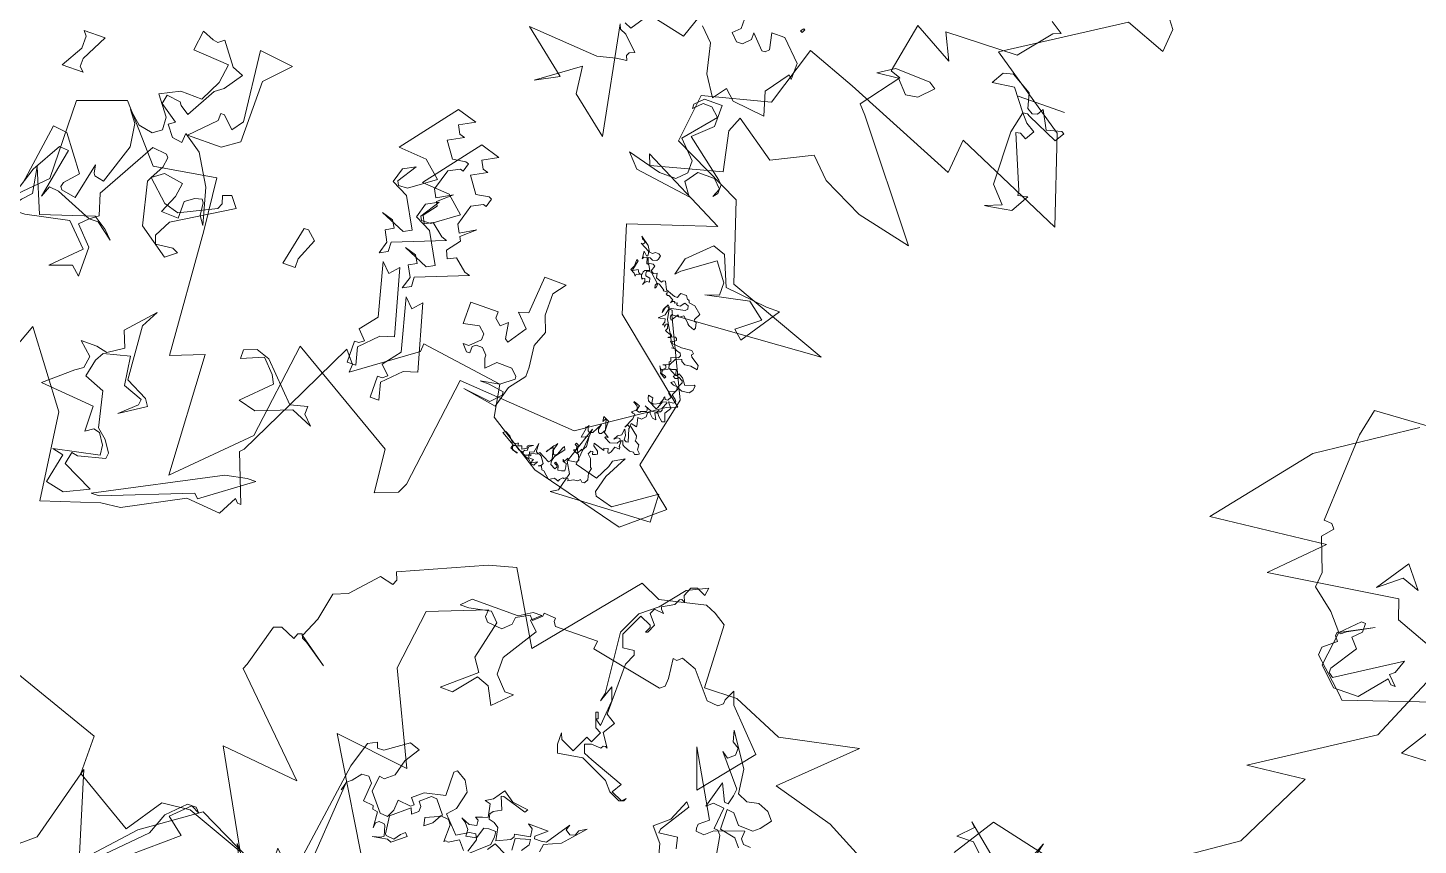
# Model space of a CAD drawing. Header units: metres. Extents: x -71 to 881, y -503 to 661.
# Drawn here: x 286.05 to 292.35, y 224.8 to 228.51 of the extents above; entities that cross this region are included whole.
import ezdxf

# ---------------------------------------------------------------- set-up
doc = ezdxf.new("R2010")
doc.units = ezdxf.units.M
doc.layers.add('ARBRE', color=100, linetype='Continuous', lineweight=13, true_color=0x00ff3f)

# ---------------------------------------------------------------- blocks, each defined once
blk = doc.blocks.new('WMF2', base_point=(0, 0.01))
at = {"color": 251, "lineweight": 0, "true_color": 0x636466}
for points in [[(106.64, -204.2), (107.63, -204.27), (108.14, -204.87), (108.06, -205.98), (111.91, -204.61), (112.96, -203.7), (114.06, -203.79), (114.16, -204.2), (114.12, -204.74), (112.93, -205.76), (117.77, -214.23), (115.81, -208.91), (110.13, -215.92), (115.04, -221.02), (115.66, -222.79), (116.35, -221.31), (116.39, -220.76), (116.99, -220.25), (118.51, -220.38), (121.42, -223.82), (123.45, -224.55), (124.06, -224.04), (124.6, -224.1), (124.28, -221.43), (124.37, -220.32), (124.97, -219.82), (134.84, -221.76), (134.73, -222.86), (140.59, -222.8), (140.98, -223.38), (140.96, -223.82), (142.59, -223.95), (142.62, -223.52), (143.7, -222.51), (144.2, -223.11), (145.93, -222.16), (146.02, -221.17), (147.09, -220.14), (149.19, -220.32), (149.69, -220.93), (149.6, -221.91), (157.24, -218.9), (158.3, -210.64), (152.62, -198.66), (162.76, -199.86), (152.65, -183.05)], [(154.26, -173.69), (175.85, -184.22), (183.13, -179.1), (188.97, -172.64), (192.5, -184.13), (195.26, -173.72), (200.97, -168.92)], [(210.72, -142.97), (221.5, -142.28), (222.26, -138.6), (222.84, -126.51), (221.75, -126.41), (221.24, -125.83), (222.46, -124.38), (220.76, -119.93), (220.93, -117.85), (217.92, -115.52), (216.01, -113.25), (211.75, -115.52), (215.09, -113.71), (215.69, -113.21), (216.23, -113.25), (216.29, -112.71), (215.78, -112.1), (217.44, -110.7), (217.53, -109.6), (213.13, -105.6), (212.64, -105.02), (197.13, -110.25), (202.88, -101.16), (188.84, -101.73)], [(133.39, -15.7), (130.63, -23.1), (123.64, -13.73), (121.99, -1.9), (114.39, -4.34), (111.72, -4.67), (103.98, -8.76), (99.27, -8.35), (97.95, -10.89), (97.46, -10.41), (97.02, -10.37), (99.54, -16.88), (99.06, -17.38), (95.41, -24.9), (90.83, -34.32), (89.42, -32.65), (89.51, -31.56), (81.64, -37.29), (81.55, -38.39), (70.38, -36.78), (69.61, -32.48), (62.22, -27.79), (49.27, -24.43), (44.16, -28.75), (49.49, -33.04), (47.38, -42.86), (52.22, -53.02), (31.88, -54.47), (45.91, -59.56), (49.4, -70.11), (59.14, -74.81), (58.34, -81.44), (49.36, -83.76), (46.84, -91.88), (40.14, -89.34), (24.4, -82.93), (24.01, -87.6), (8.81, -80.93), (12.69, -92.64), (23.58, -100.08), (8.83, -109.56), (3.27, -107.44), (3.01, -110.61), (3.9, -111.79)], [(69.45, -216.26), (77.76, -218.17), (81.23, -212.64)], [(100.3, -13.3), (97.37, -13.9), (96.16, -13.9), (102.61, -9.16), (103.21, -9.75), (114.9, -5.14), (116, -5.14), (100.3, -13.3), (100.3, -13.3)], [(122.03, -4.59), (121.2, -8.62), (122.72, -8.94), (116.58, -10.22), (116.74, -11.56), (117.68, -13), (118.53, -13.17), (119.53, -12.5), (119.62, -15.95), (127.05, -16.59), (123.52, -19.64), (122.5, -20.31), (122.25, -21.93), (124.05, -23.52), (121.84, -23.52), (120.32, -23.2), (118.31, -24.55), (119.17, -26.74), (115.88, -30.39), (117.14, -28.09), (116.53, -20.76), (113.49, -19.25), (112.89, -18.34), (116.25, -16.14), (114.07, -18.14), (114, -18.92), (116.7, -19.9), (117.23, -23.8), (120.73, -22.94), (121.42, -21.76), (121.9, -19.39), (119.14, -18.3), (118.02, -13.51), (116.67, -12.35), (115.65, -10.82), (115.72, -10.05), (119.34, -9.11), (120.19, -9.29), (120.53, -7.61), (116.29, -5.59), (119.5, -4.04), (122.03, -4.59), (122.03, -4.59)], [(162.25, -221.47), (162.55, -220.76), (164.41, -221.19), (167.6, -217.66), (169.53, -216.89), (170.28, -213.15), (171.44, -210.43), (167.5, -207.63), (170.63, -209.8), (171.33, -210.11), (171.53, -210.62), (172.06, -210.42), (172.36, -209.7), (174.37, -210.56), (175.39, -210.16), (176.98, -204.42), (177.29, -203.7), (165.65, -192.21), (176.34, -193.26), (169.52, -180.97), (177.55, -183.87), (181.35, -183.49), (184.59, -178.67), (192.69, -183.49), (192.69, -188.7), (207.51, -193.95)], [(215.12, -142.21), (227.2, -134.24), (237.13, -121.84), (221.43, -123.58), (227.53, -117.47), (210.08, -120.09), (209.21, -117.47), (201.41, -114.58), (204.04, -108.47), (206.64, -102.36), (221.47, -92.77), (213.62, -93.64), (218.84, -83.17), (228.67, -76.4)], [(142.97, -34.33), (135.13, -42.17), (135.3, -53.01), (129.01, -55.27), (122.91, -48.29), (114.53, -49.68), (113.77, -42.55), (112.45, -25.61), (108.09, -27.35), (107.21, -10.78), (98.49, -19.49), (96.74, -32.59), (81.64, -23.67), (81.04, -17.76), (78.09, -18.94), (77.45, -20.28), (75.41, -35.48), (59.11, -34.32), (48.77, -41.31), (47.36, -41.88), (58.37, -50.92), (61.87, -62.25), (50.47, -66), (62.16, -71.92), (61.59, -70.48), (52.23, -72.98), (53.36, -78.3), (52.54, -80.39), (46.99, -76.49), (41.75, -79.1), (39.13, -76.49), (33.51, -73.76), (26.05, -72.12), (37.25, -86.3), (38.33, -87.51), (34.61, -92.45), (35.99, -92.94), (34.69, -99.75), (29.28, -96.73), (30.97, -100.19), (21.09, -100.49), (17.67, -104.7), (16.66, -105.12), (18.28, -106.23)], [(90.01, -206.45), (97.85, -210.62), (106.23, -212.96), (97.57, -221.28), (108.11, -219.06), (114.95, -222), (119.42, -221.88), (119.84, -230.55), (121.43, -231.58), (122.86, -232.19), (129.04, -230.77), (131.8, -232.03), (142.53, -219.05), (147.98, -228.38), (151.61, -227.39), (162.65, -222.48), (162.25, -221.47), (162.25, -221.47)], [(95.41, -24.9), (93.1, -25.5), (93.1, -24.4), (91.88, -23.19), (94.81, -24.4), (99.43, -22.59), (101.87, -23.19), (98.33, -26.72), (98.94, -27.82), (100.65, -29.64), (103.57, -28.43), (103.57, -29.64), (101.87, -30.26), (100.05, -29.64), (95.41, -24.9), (95.41, -24.9)], [(57.77, -28.84), (58.63, -30.3), (56.93, -35.37), (57.37, -30.33), (54.22, -29.5), (53.25, -31.47), (53.04, -32.3), (51.55, -33.16), (53.17, -30.11), (53.78, -27.79), (53.47, -27.25), (51.12, -26.63), (45.81, -30.31), (45.66, -26.44), (59.37, -25.77), (58.42, -26.33), (57.77, -28.84), (57.77, -28.84)], [(57.77, -59.77), (57.34, -59.74), (56.99, -59.99), (56.55, -59.99), (56.22, -59.81), (56.35, -59.33), (56.48, -59.08), (57.01, -58.91), (57.45, -59.12), (57.71, -59.07), (57.42, -58.35), (56.8, -58.47), (56.47, -58.28), (56.73, -57.56), (56.31, -57.33), (55.87, -57.53), (55.75, -56.92), (54.93, -56.6), (54.8, -56.85), (54.47, -56.9), (54, -55.88), (52.71, -55.43), (52.29, -55.4), (52.19, -55.8), (52.04, -56.06), (51.25, -56.07), (50.96, -55.61), (50.83, -55.62), (50.67, -55.53), (50.58, -55.28), (49.76, -55.18), (48.77, -54.33), (49.22, -53.47), (49.17, -53.21), (48.84, -53.17), (48.7, -52.42), (48.83, -52.17), (49.57, -52.45), (49.82, -52.58), (49.78, -52.67), (50.67, -53.46), (51.2, -53.08), (51.37, -53.18), (51.41, -53.31), (52.03, -52.33), (52.28, -52.54), (52.29, -52.9), (52.25, -52.99), (52.13, -53.02), (52.29, -53.33), (52.38, -53.6), (52.8, -53.6), (52.54, -52.26), (51.6, -50.66), (51.34, -50.52), (51.27, -50.28), (50.74, -50.44), (50.57, -50.33), (50.48, -50.06), (50.84, -49.82), (50.98, -49.78), (50.89, -49.52), (49.55, -49.37), (48.16, -49.5), (47.78, -49.18), (48, -48.98), (47.85, -48.67), (46.68, -47.94), (46.65, -47.37), (47.56, -47.53), (48.39, -47.43), (48.9, -47.71), (48.98, -47.97), (49.76, -47.72), (50.3, -46.68), (50.19, -46.3), (49.75, -46.27), (49.22, -46.45), (49.02, -45.79), (48.86, -45.72), (48.68, -46.06), (48.07, -45.73), (47.44, -44.86), (46.32, -45.35), (46.14, -45.25), (46.23, -44.64), (46.6, -44.17), (47.56, -44.03), (48.1, -44.22), (48.58, -43.15), (48.01, -42.73), (47.85, -42.43), (48.07, -42.2), (48.76, -42.13), (48.17, -41.4), (48.71, -40.58), (48.32, -39.48), (48.7, -39.37), (49.37, -39.95), (49.47, -40.2), (49.63, -40.29), (49.94, -40.13), (49.49, -39.35), (50.01, -39.4), (50.51, -39.88), (50.54, -40.02), (50.86, -39.85), (50.83, -39.28), (51.31, -38.78), (51.84, -38.83), (51.55, -37.7), (51.59, -37.62), (52.39, -37.81), (52.44, -37.5), (51.18, -36.52), (51.08, -36.13), (51.12, -35.83), (50.51, -35.51), (50.45, -34.8), (50.07, -34.49), (50.03, -34.34), (50.2, -34.23), (50.61, -34.11), (50.82, -34.33), (51.37, -34.3), (52.2, -34.62), (52.47, -34.77), (52.63, -35.28), (52.87, -35.21), (52.86, -34.42), (52.76, -34.37), (52.7, -34.11), (53.34, -34.14), (53.62, -33.41), (53.77, -33.15), (53.9, -33.1), (53.97, -33.15), (54.13, -33.69), (54.66, -33.51), (54.57, -33.25), (56.09, -33.72), (56.03, -33.37), (55.31, -32.87), (55.2, -32.49), (55.39, -32.36), (55.77, -32.24), (55.88, -32.62), (56.15, -32.56), (56.36, -32.12), (55.85, -31.63), (55.46, -30.55), (55.3, -30.46), (55.43, -29.76), (55.24, -28.88), (55.5, -28.39), (55.87, -28.34), (56.16, -28.62), (56.42, -28.33), (56.99, -28.28), (57.65, -27.88), (57.72, -28.12), (58.03, -28.17), (58.25, -27.98), (58.41, -28.05), (58.73, -27.66), (58.86, -27.41), (59.43, -27.6), (60.1, -27.17), (61.07, -28.04), (61.37, -28.09), (61.58, -28.52), (61.97, -28.4), (61.62, -28.65), (61.49, -28.9), (62.03, -29.74), (62.37, -29.92), (63.43, -29.61), (63.34, -29.34), (63.61, -29.26), (63.52, -29), (62.86, -28.99), (63.01, -28.72), (62.94, -28.47), (62.26, -28.88), (62.57, -28.28), (62.89, -28.34), (63.48, -28.85), (64.34, -29.1), (64.6, -29.45), (65.11, -29.53), (65.65, -29.92), (65.93, -29.83), (66.02, -29.66), (65.89, -29.26), (65.11, -29.09), (65.26, -29.04), (66.15, -29.41), (66.02, -29.89), (67.84, -30.97), (67.51, -31.22), (66.81, -30.85), (66.26, -30.24), (65.89, -30.14), (65.56, -30.31), (65.43, -30.34), (65.4, -29.99), (64.88, -30.15), (64.76, -29.76), (64.15, -30.11), (64.22, -30.34), (64, -30.58), (63.48, -30.72), (64.02, -30.36), (64.06, -29.83), (64.32, -29.76), (64.47, -29.5), (64.37, -29.25), (64.12, -29.12), (63.68, -29.31), (63.59, -29.47), (63.68, -29.74), (63.15, -29.91), (62.91, -31.2), (62.89, -30.2), (62.83, -30.07), (62.59, -29.93), (62.37, -30.14), (60.91, -29.37), (60.7, -29.58), (60.56, -29.85), (60.92, -31.25), (60.95, -31.35), (61.49, -30.77), (61.62, -30.52), (60.95, -31.58), (60.73, -31.77), (60.58, -32.05), (60.79, -31.06), (60.63, -30.55), (60.45, -30.45), (60.1, -30.71), (59.75, -31.73), (59.62, -31.98), (59.42, -31.56), (60.41, -30.31), (60.57, -29.63), (60.56, -29.41), (60.48, -29.15), (59.78, -28.78), (59.61, -29.12), (59.81, -29.35), (60.09, -29.48), (59.99, -29.66), (59.52, -29.31), (59.36, -28.78), (58.88, -28.85), (58.48, -28.96), (58.53, -29.53), (58.63, -29.93), (59.11, -30.07), (59.2, -30.34), (58.98, -30.11), (58.66, -30.69), (58.5, -30.4), (57.42, -30.59), (57.23, -30.94), (57.5, -31.63), (57.97, -31.77), (58.34, -31.96), (58.03, -32.11), (58.06, -32.48), (58.09, -32.59), (58.37, -32.72), (58.26, -32.91), (58, -32.77), (57.77, -31.77), (57.68, -31.73), (57.33, -32.4), (57.28, -32.27), (56.9, -32.97), (56.98, -34.3), (57.97, -33.85), (57.74, -35.15), (57.85, -35.31), (57.61, -35.42), (57.47, -35.67), (57.52, -35.37), (57.39, -34.96), (57.14, -34.83), (56.74, -34.96), (56.01, -36.34), (56.16, -35.64), (56.04, -35.25), (55.87, -35.15), (55.61, -35.22), (55.28, -35.83), (55.72, -37.28), (56, -36.77), (56.07, -37.45), (55.3, -37.06), (55.27, -35.48), (54.61, -35.03), (54.96, -35), (55.02, -34.9), (54.16, -34.45), (53.24, -34.74), (53.05, -35.07), (52.92, -35.12), (53.11, -35.44), (53.43, -35.41), (53.84, -35.06), (53.53, -35.66), (53.04, -35.95), (52.98, -36.7), (52.93, -36.78), (52.55, -36.04), (52.54, -35.47), (52.19, -35.28), (51.91, -35.35), (52.44, -37.08), (52.39, -37.16), (52.45, -37.28), (52.71, -37.43), (52.87, -37.29), (53.01, -37.03), (52.38, -38.45), (52.36, -39.1), (52.67, -39.15), (52.85, -39.25), (52.39, -39.66), (52.26, -39.92), (52.49, -40.27), (53.02, -40.55), (52.98, -40.64), (52.41, -40.45), (52.16, -40.32), (52.31, -39.62), (51.9, -39.53), (51.76, -39.57), (51.81, -39.69), (51.02, -39.94), (51.02, -40.16), (51.11, -40.42), (51.46, -40.59), (50.47, -40.19), (49.85, -40.29), (49.72, -40.33), (49.57, -40.61), (49.49, -40.55), (49.46, -40.43), (49.28, -40.54), (49.15, -40.81), (49.22, -41.05), (48.9, -41.88), (48.95, -42.01), (49.46, -41.85), (49.82, -40.94), (49.95, -40.7), (51.24, -41.37), (51.43, -41.67), (51.53, -42.07), (50.86, -41.92), (50.77, -41.24), (50.48, -41.18), (49.74, -41.56), (49.46, -42.27), (49.5, -42.42), (49.41, -42.59), (49.24, -42.27), (48.89, -42.32), (48.63, -42.83), (49.09, -43.19), (49.12, -43.32), (49.21, -43.37), (48.38, -43.7), (48.25, -43.95), (48.36, -44.36), (48.89, -44.41), (49.31, -44.64), (48.96, -44.87), (48.46, -44.41), (48.27, -44.32), (47.88, -45.08), (47.97, -45.33), (48.55, -45.65), (48.68, -45.4), (48.96, -45.31), (49.3, -45.49), (49.06, -45.7), (50.1, -46.26), (50.9, -45.79), (50.93, -45.72), (50.82, -45.31), (50.42, -45.22), (50.17, -45.09), (50.28, -44.9), (51.03, -45.31), (51.03, -45.54), (51.44, -46.19), (51.18, -45.85), (51.02, -45.76), (50.63, -46.1), (50.58, -46.17), (50.67, -46.44), (50.83, -46.52), (51.09, -46.45), (50.35, -46.83), (50.42, -47.09), (50.26, -47.21), (50.42, -47.72), (49.49, -48.01), (49.31, -48.35), (49.49, -48.67), (50.03, -48.84), (50.3, -48.99), (50.77, -48.92), (50.44, -48.95), (51.22, -49.71), (51.11, -49.74), (51.31, -50.19), (51.71, -50.04), (51.65, -50.13), (51.4, -50.23), (51.47, -50.48), (52.03, -50.67), (52.29, -50.82), (52.12, -51.17), (52.29, -51.69), (52.54, -51.59), (52.57, -51.17), (52.63, -51.43), (52.9, -51.36), (52.76, -51.82), (52.87, -52.23), (53.49, -52.1), (53.75, -52.03), (53.04, -52.74), (52.85, -53.52), (52.92, -53.78), (53.01, -53.82), (53.28, -53.74), (53.5, -52.87), (53.5, -53.31), (53.09, -54.09), (52.87, -53.87), (52.85, -53.74), (50.74, -54.16), (50.47, -54.45), (50.6, -54.86), (51.14, -55.04), (51.55, -54.48), (51.91, -54.45), (52.09, -54.54), (52.03, -54.61), (52.09, -54.76), (52.39, -54.6), (52.42, -54.73), (52.51, -54.77), (52.77, -54.69), (52.92, -54.44), (52.77, -54.92), (53.44, -55.27), (53.59, -55.23), (53.84, -55.36), (53.75, -55.52), (53.79, -55.66), (54.35, -55.63), (54.31, -55.72), (54.95, -56.16), (55.21, -56.29), (55.34, -56.28), (55.36, -55.82), (55.49, -55.58), (55.61, -55.96), (55.42, -56.31), (56.6, -57.37), (57.04, -57.37), (57.3, -57.31), (57.27, -56.95), (57.18, -56.7), (56.58, -56.58), (56.42, -56.07), (56.77, -56.03), (57.04, -55.74), (57.17, -55.49), (57.04, -55.96), (57.15, -56.34), (57.42, -56.28), (57.5, -56.1), (57.66, -56.41), (57.75, -56.66), (58.41, -56.45), (58.45, -56.16), (58.7, -56.5), (59.31, -56.82), (58.99, -57.43), (58.98, -58.29), (58.79, -58.19), (59.04, -56.9), (58.99, -56.77), (58.39, -57.11), (58.15, -56.74), (57.97, -56.66), (57.71, -56.74), (57.66, -57.05), (57.53, -57.31), (56.88, -57.52), (57.28, -58.16), (57.46, -58.26), (57.59, -58.22), (57.82, -59.01), (58.22, -58.91), (58.37, -58.64), (58.47, -59.68), (57.96, -59.2), (57.81, -59.24), (57.85, -59.58), (57.93, -59.84), (59.21, -60.53), (58.92, -60.47), (58.77, -60.73), (58.88, -60.98), (59.17, -61.05), (59.42, -61.39), (58.22, -60.54), (57.77, -59.77), (57.77, -59.77)], [(85.82, -32.33), (85.2, -32.33), (84.59, -32.83), (85.82, -34.04), (83.99, -36.36), (85.82, -43.43), (84.59, -42.2), (83.5, -43.43), (81.06, -34.64), (82.88, -34.04), (85.2, -31.73), (84.59, -29.42), (85.82, -29.42), (85.82, -32.33), (85.82, -32.33)], [(90.23, -35.66), (89.63, -35.66), (89.02, -36.14), (90.23, -37.37), (88.4, -39.67), (90.23, -46.74), (89.02, -45.52), (87.92, -46.74), (85.48, -37.97), (87.31, -37.37), (89.63, -35.05), (89.02, -32.72), (90.23, -32.72), (90.23, -35.66), (90.23, -35.66)], [(127.86, -39.54), (126.03, -38.33), (124.94, -37.24), (127.24, -38.94), (128.46, -38.94), (129.55, -37.85), (127.24, -35.41), (127.24, -31.39), (128.46, -32.48), (131.38, -31.39), (127.86, -34.91), (130.76, -37.85), (136.62, -36.62), (138.93, -36.62), (137.71, -38.33), (136.62, -39.54), (137.23, -43.08), (134.79, -37.24), (127.86, -39.54), (127.86, -39.54)], [(70.82, -34.21), (69.59, -35.56), (69.59, -35.99), (71.7, -36.34), (72.94, -36.34), (70.38, -36.78), (68.72, -38.1), (68.72, -38.45), (69.59, -39.32), (71.7, -39.32), (72.94, -38.1), (73.38, -39.32), (73.38, -39.76), (74.16, -40.55), (75.04, -40.55), (75.48, -40.2), (75.48, -39.32), (75.92, -39.32), (76.72, -40.2), (75.92, -40.2), (74.6, -41.44), (74.6, -42.32), (75.48, -43.11), (77.6, -42.67), (77.6, -45.66), (73.81, -45.66), (73.81, -44.79), (72.94, -44), (72.05, -44.79), (71.7, -42.67), (71.26, -42.32), (69.59, -44.79), (71.26, -46.54), (69.94, -46.89), (69.59, -52), (66.59, -52), (67.83, -50.32), (67.83, -47.34), (67.04, -45.22), (67.83, -43.11), (67.48, -40.2), (67.48, -38.89), (69.16, -36.78), (69.94, -33.86), (74.6, -34.65), (70.82, -34.21), (70.82, -34.21)], [(120.42, -66.45), (119.65, -67.04), (117.45, -64.06), (115.93, -63.49), (117.61, -61.04), (118.69, -60.22), (120.94, -56.22), (122.15, -57.02), (122.44, -57.42), (124.35, -57.69), (124.6, -56.41), (122.13, -54.73), (122.91, -54.15), (121.8, -52.67), (120.44, -52.47), (120.32, -53.77), (117.85, -52.09), (115.45, -48.04), (114.13, -43.19), (114.93, -44.29), (115.11, -45.98), (115.4, -46.38), (116.35, -46.16), (117.52, -45.28), (117.5, -42.97), (119.86, -43.05), (118.8, -45.54), (118.53, -47.44), (121.17, -47.9), (122.64, -46.8), (121.69, -48.6), (121.49, -49.97), (121.78, -50.35), (123.77, -50.57), (128.28, -42.59), (127.38, -39.75), (128.46, -38.94), (133.52, -40.99), (134.82, -41.11), (135.39, -39.6), (134.06, -46.44), (135.36, -46.55), (137.61, -42.55), (139.52, -36.52)], [(138.27, -40.36), (137.04, -48.82), (135.07, -48.6), (131.68, -44.07), (133.27, -42.27), (133.42, -41.67), (133.14, -41.28), (131.16, -40.93), (130.09, -45.87), (129.9, -44.79), (129.67, -44.48), (128.38, -44.23), (126.63, -49.66), (127.08, -52.73), (128.25, -54.29), (126.47, -52.71), (124.5, -52.36), (123.39, -53.17), (123.49, -54.92), (125.42, -57.49), (122.86, -58.8), (119.88, -58.72), (118.5, -61.58), (118.12, -64.16), (123.08, -64.47), (122.69, -67.2), (121.11, -66.56), (120.42, -66.45), (120.42, -66.45)], [(122.64, -46.8), (119.8, -44.2), (117.78, -43.62), (113.05, -45.94), (112.69, -46.71), (113.05, -47.75), (111.9, -48.16), (110.76, -46.76), (118.41, -42.1), (119.56, -39.88), (119.15, -38.74), (116.82, -39.05), (116.04, -38.68), (117.45, -37.54), (121.56, -40.46), (122.95, -46.17), (122.64, -46.8), (122.64, -46.8)], [(99.65, -46.23), (100.87, -43.31), (100.87, -42.08), (102.57, -42.08), (101.47, -47.33), (100.87, -47.33), (99.65, -46.23), (99.65, -46.23)], [(82.59, -63.67), (82.02, -62.61), (81.29, -62.4), (83.29, -61.31), (81.8, -59.17), (80.03, -59.45), (79.63, -59.31), (79.98, -58.16), (80.39, -58.29), (81.86, -57.49), (82.69, -54.71), (82.12, -53.66), (80.09, -54.82), (81.89, -53.24), (81.61, -52.7), (82.93, -50.96), (82.44, -49.93), (81.38, -50.49), (79.67, -49.09), (78.94, -48.87), (85.72, -46.19), (85.64, -44.92), (86.71, -44.35), (86.21, -45.98), (87.01, -47.47), (85.95, -48.04), (86.55, -49.02), (88.1, -49.47), (84.71, -48.03), (83.64, -48.6), (85.9, -52.66), (88.14, -53.77), (87.55, -55.72), (85.96, -56.58), (87.61, -54.06), (87.34, -53.53), (86.07, -53.59), (82.77, -55.98), (85.1, -58.01), (88.93, -58.28), (83.26, -65.56), (80.58, -64.76), (82.59, -63.67), (82.59, -63.67)], [(87.01, -67), (86.45, -65.93), (85.72, -65.71), (87.73, -64.61), (86.24, -62.48), (84.47, -62.76), (84.07, -62.63), (84.4, -61.49), (84.81, -61.62), (86.3, -60.82), (87.13, -58.03), (86.56, -56.98), (84.52, -58.13), (86.33, -56.54), (86.04, -56.01), (87.37, -54.28), (86.87, -53.24), (85.82, -53.82), (84.11, -52.42), (83.35, -52.19), (90.12, -49.5), (90.07, -48.23), (91.12, -47.66), (90.64, -49.3), (91.42, -50.77), (90.37, -51.37), (90.96, -52.33), (92.52, -52.8), (89.13, -51.34), (88.07, -51.91), (90.31, -55.97), (92.58, -57.08), (91.99, -59.05), (90.39, -59.91), (92.05, -57.37), (91.75, -56.85), (90.49, -56.9), (87.19, -59.31), (89.51, -61.33), (93.35, -61.59), (87.7, -68.89), (85.01, -68.09), (87.01, -67), (87.01, -67)], [(40.86, -56.38), (43.16, -58.19), (49.01, -56.98), (47.19, -57.59), (47.19, -59.3), (49.01, -61.74), (53.04, -58.82), (53.65, -58.19), (53.04, -60.53), (50.1, -63.43), (48.41, -62.83), (46.7, -58.82), (40.86, -58.19), (39.03, -58.19), (42.55, -52.98), (43.78, -54.06), (40.86, -56.38), (40.86, -56.38)], [(113.17, -63.62), (113.17, -55.18), (115.36, -53.65), (120.07, -53.65), (116.91, -56.82), (116.91, -57.81), (116.37, -57.81), (114.82, -56.28), (113.72, -57.81), (114.82, -67.35), (110.12, -66.81), (113.17, -63.62), (113.17, -63.62)], [(136.37, -58.45), (136.37, -57.37), (135.76, -56.76), (138.68, -56.76), (136.98, -59.69), (136.98, -61.39), (137.47, -62), (134.54, -62), (136.37, -58.45), (136.37, -58.45)], [(64.7, -71.27), (60.09, -70.06), (57.77, -70.06), (56.55, -71.27), (56.55, -72.98), (58.86, -75.3), (55.34, -79.44), (56.55, -80.53), (57.77, -80.53), (58.86, -79.44), (58.86, -80.05), (57.77, -81.14), (55.34, -81.14), (55.34, -78.22), (57.77, -75.92), (52.42, -71.77), (51.91, -71.27), (51.91, -70.06), (52.42, -69.46), (51.91, -70.67), (53.02, -71.77), (55.34, -71.77), (56.55, -70.06), (55.34, -68.37), (63.01, -69.46), (64.7, -71.27), (64.7, -71.27)], [(68.73, -71.99), (73.89, -76.06), (74.34, -79.76), (79.68, -75.87), (76.6, -77.49), (82.66, -82.33), (73, -81.67), (70.51, -82.25), (69.1, -82.43), (69.35, -83.04), (69.14, -83.51), (68.47, -83.79), (70.41, -85.67), (71.27, -86.04), (71.55, -86.71)], [(71, -87.03), (70.05, -86.62), (66.45, -92.02)], [(69.04, -89.28), (63.17, -87.99), (61.62, -92.45)], [(71.55, -86.71), (68.73, -71.99), (68.73, -71.99)], [(110.5, -210.3), (109.11, -209.66), (107.56, -210.01), (106.1, -209.43), (105.21, -208.37), (106.3, -206.96), (107.08, -206.3), (109.11, -206.4), (110.23, -207.75), (111.21, -207.86), (111.17, -205.1), (108.98, -204.68), (108.09, -203.61)], [(117.61, -199.16), (118.02, -200.63), (119.62, -202.52), (117.74, -204.14), (116.53, -207), (116.04, -206.45), (118.58, -202.45), (118.63, -201.93), (116.12, -202.24), (115.77, -200.72)], [(110.47, -201.58), (110.98, -204.31), (111.44, -204.87), (111.97, -204.91), (111.68, -207.85), (113.17, -208.02), (114, -207.32), (112.98, -210.96), (111.87, -208.65), (111.36, -208.61), (111.05, -209.82), (110.92, -210.8), (114.34, -214.81), (113.44, -214.21), (112.61, -214.93), (112.58, -215.91), (113.47, -216.49), (113.87, -217.98), (110.96, -213.56), (110.5, -210.3), (110.5, -210.3)], [(18.5, -90.74), (17.84, -93.61), (20.02, -96.45), (22.98, -96.02), (22.05, -97.63), (20.72, -98), (17.93, -96.37), (17.41, -94.37), (16.65, -93.94), (15.97, -94.11), (15.49, -94.96), (14.21, -92.52), (12.21, -93.06), (11.86, -92.86), (12.6, -91.6), (16.89, -93.51), (17.23, -93.72), (17.84, -93.61), (16.91, -92.52), (15.64, -91.79), (16.37, -90.52), (17.22, -91.02), (17.83, -90.91), (14.87, -83.79), (14.78, -83.17), (13.49, -83.45), (14.87, -81.07), (17.86, -80.56), (18.47, -80.47), (16.28, -81.33), (18.28, -83.52), (18.5, -90.74), (18.5, -90.74)], [(55.55, -83.45), (56.85, -81.67), (58.61, -84.37), (59.53, -88.36), (61.31, -90.12)], [(56.39, -92.81), (56.39, -91.51), (57.31, -90.59), (56.39, -89.66), (55.55, -89.66), (54.63, -90.59), (54.63, -91.51), (52.87, -89.66), (52.41, -89.66), (51.93, -90.12), (52.41, -92.34), (50.63, -92.34), (47.94, -89.66), (47.94, -87.42), (48.41, -87.89), (50.63, -84.84), (49.71, -81.67), (54.16, -82.15), (55.55, -83.45), (55.55, -83.45)], [(30.71, -93.26), (29.79, -92.67), (31.51, -90.88), (33.12, -90.61), (34.74, -92.37), (37.69, -92.07), (35.5, -93.43), (30.71, -93.26), (30.71, -93.26)], [(48.48, -94.16), (48.71, -93.73), (48.96, -93.86), (48.64, -94.24), (48.48, -94.16), (48.48, -94.16)], [(12.72, -95.5), (19.16, -95.5), (12.72, -95.5), (12.72, -95.5)], [(216.62, -108.51), (216.01, -113.25), (213.7, -115.58), (213.1, -115.58), (213.1, -114.35), (214.19, -113.25), (213.1, -112.03), (215.41, -108.51), (215.41, -107.9), (214.8, -107.41), (206.64, -112.66), (207.25, -110.82), (207.86, -110.33), (206.64, -109.11), (207.25, -109.11), (207.86, -109.72), (210.77, -106.2), (214.19, -106.2), (216.62, -108.51), (216.62, -108.51)], [(208.1, -122), (210.46, -122.83), (213.34, -120.5), (210.43, -124.86), (208.1, -122), (208.1, -122)], [(187.38, -173.37), (181.55, -179.23), (180.45, -182.15), (178.13, -184.47), (176.91, -184.47), (176.31, -183.86), (177.52, -184.47), (179.84, -182.15), (177.52, -180.32), (185.07, -173.85)], [(141.95, -191.03), (142.93, -192.19), (144.24, -191.39), (144.58, -191.45), (144.78, -191.29), (144.74, -193.64), (145.22, -194.21), (146.33, -194.31), (146.97, -193.1), (147.96, -192.3), (148.2, -193.41), (146.53, -194.15), (146.12, -194.49), (147.57, -196.24), (148.3, -196.27), (149.64, -195.16), (149.18, -194.59), (149.23, -193.84), (150.01, -193.2), (150.32, -193.98), (152.67, -192.02), (152.33, -189.62), (152.2, -189.45), (151.09, -189.35), (150.48, -190.21), (149.91, -190.68), (149.57, -190.27), (151.32, -188.81), (151.86, -189.06), (153.85, -188.7), (152.77, -188.98), (152.4, -189.29), (152.8, -190.62), (152.94, -190.78), (153.69, -190.85), (154.05, -190.54), (154.11, -189.8), (154.29, -191.99), (154.99, -192.09), (155.13, -192.59), (156.55, -192.72), (156.32, -195.25), (156.96, -196.02), (157.91, -195.93), (158.87, -194.78), (159.49, -194.28), (159.79, -193.07), (159.51, -193.9), (160.36, -181.18)], [(141.99, -190.19), (138.87, -193), (138.74, -194.12), (138.82, -194.82), (139.8, -194.84), (140.46, -194.71), (140.93, -193.17), (142.31, -192.91), (142.34, -193.82), (143.01, -194.6), (143.63, -195.01), (142.43, -194.52), (141.41, -194.72), (141.51, -195.42), (141.95, -195.71), (141.09, -196.03), (140.4, -196.21), (140.74, -197.98), (141.5, -198.18), (140.55, -198.74), (139.52, -200.23), (138.03, -199.22), (135.82, -198.91), (136.11, -198.49), (139.38, -199.5), (139.74, -199.42), (139.04, -197.73), (140.05, -197.19), (140.36, -196.75), (140.18, -196.05), (139.41, -195.86), (138.75, -195.42), (138.41, -193.65), (136.6, -194.53), (136.31, -194.97), (136.38, -195.33), (134.28, -195.7), (134.46, -196.76), (135.1, -197.22), (132.37, -197.2), (133.77, -195.99), (133.7, -195.63), (132.79, -195.64), (132.09, -195.74), (129.95, -198.9), (130.18, -198.17), (129.52, -197.73), (128.84, -197.89), (128.6, -198.62), (127.64, -199.19), (130.16, -196.3), (132.35, -195.35), (132.53, -194.25)], [(134.79, -193.63), (134.09, -194.68), (134.18, -195.38), (136.09, -194.82), (135.98, -193.22)], [(136.53, -192.38), (138.34, -193.29), (139.06, -192.24)], [(161.97, -180.37), (159.66, -196.47), (158.58, -199.98), (157.43, -200.58), (157.16, -199.85), (156.26, -199.9), (153.31, -201.99), (151.94, -201.5), (153.21, -199.48), (153.79, -197.33), (154.96, -196.37), (155.66, -196.47), (155.88, -194.31), (153.91, -191.96), (152.87, -191.86), (152.36, -192.9), (152.27, -194.36), (150.48, -194.18), (150.11, -194.49), (150.75, -195.26), (149.38, -196.4), (146.61, -197.04), (146.66, -200.28), (146.27, -200.62), (144.88, -199.79), (144.11, -198.43), (144.72, -195.93), (145.72, -194.82), (143.6, -192.6), (142.05, -193.54), (141.19, -193.65), (140.84, -192.91), (141.38, -191.16)], [(167.3, -178.31), (164.99, -181.83), (164.99, -183.07), (163.76, -181.83), (163.76, -178.92), (166.2, -176.6), (166.2, -173.68), (170.22, -181.83), (167.3, -178.31), (167.3, -178.31)], [(76.92, -212.49), (79.35, -214.81), (81.66, -214.81), (79.84, -216.64), (80.44, -217.25), (73.99, -211.89)], [(72.89, -211.89), (70.59, -217.73), (71.68, -213.12)], [(128.63, -229.85), (130.85, -228.1), (132.31, -224.99), (131.45, -216.73), (131.71, -215.63), (130.94, -217.85), (130.31, -216.16), (130.6, -212.58), (131.48, -213.21), (131.19, -213.31), (131.49, -214.13), (131.79, -214.02), (131.07, -212.08), (130.28, -211.7), (130.98, -210.18), (131.77, -210.56), (132.87, -208.24), (134.78, -209.13), (135.09, -209.95), (135.09, -208.36), (134.68, -207.25), (131.36, -207.8), (127.52, -206.02), (126.48, -204.8), (124.97, -204.1), (124.38, -204.31), (124.19, -204.71), (124.67, -204.21), (126.19, -204.91), (125.4, -206.21), (130.16, -207.96), (131.33, -208.46), (131.74, -209.57), (130.87, -209.89), (129.57, -209.78), (129.36, -210.13), (129.07, -210.23), (128.75, -210.08), (129.97, -211.82), (128.98, -213.46), (130.3, -214.3), (130.27, -221.28), (129.57, -222.8), (129.78, -223.38), (131.29, -223.17), (131.93, -224.86), (130.51, -227.9), (128.94, -227.21), (128.82, -226.92), (129.2, -226.13), (128.91, -226.23), (128.41, -227.4), (129.45, -228.63), (129.11, -229.36), (127.81, -229.23), (128.24, -229.68), (128.34, -229.97), (126.82, -230.86), (126.44, -231.65), (126.15, -231.77), (125.75, -231.58), (126.06, -232.39), (125.56, -233.58), (124.75, -233.87), (123.53, -233.31), (123.33, -234.38), (126.03, -233.07), (128.63, -229.85), (128.63, -229.85)], [(147.98, -213.1), (150.4, -210.17), (152.11, -210.17), (147.98, -213.72), (149.19, -215.41), (147.98, -220.65), (149.19, -221.87), (152.11, -221.27), (153.32, -221.27), (152.11, -222.48), (145.66, -222.48), (143.95, -223.57), (142.74, -223.57), (143.95, -222.48), (142.74, -221.27), (145.66, -216.64), (145.66, -214.32), (143.95, -212.49), (142.74, -212.49), (145.04, -210.17), (146.26, -212.49), (147.98, -213.1), (147.98, -213.1)]]:
    blk.add_lwpolyline(points, dxfattribs=at)

msp = doc.modelspace()

# ---------------------------------------------------------------- block references
at = {"layer": 'ARBRE', "color": 251, "lineweight": 5, "true_color": 0x636466, "xscale": 0.03451886634015593, "yscale": 0.03451886634015593, "zscale": 0.03451886634015593, "rotation": 160.1685466476646}
for p in [(290.0455, 224.8747), (297.6829, 219.5601), (290.3993, 216.9133)]:
    msp.add_blockref('WMF2', p, dxfattribs=at)

doc.saveas('drawing.dxf')
